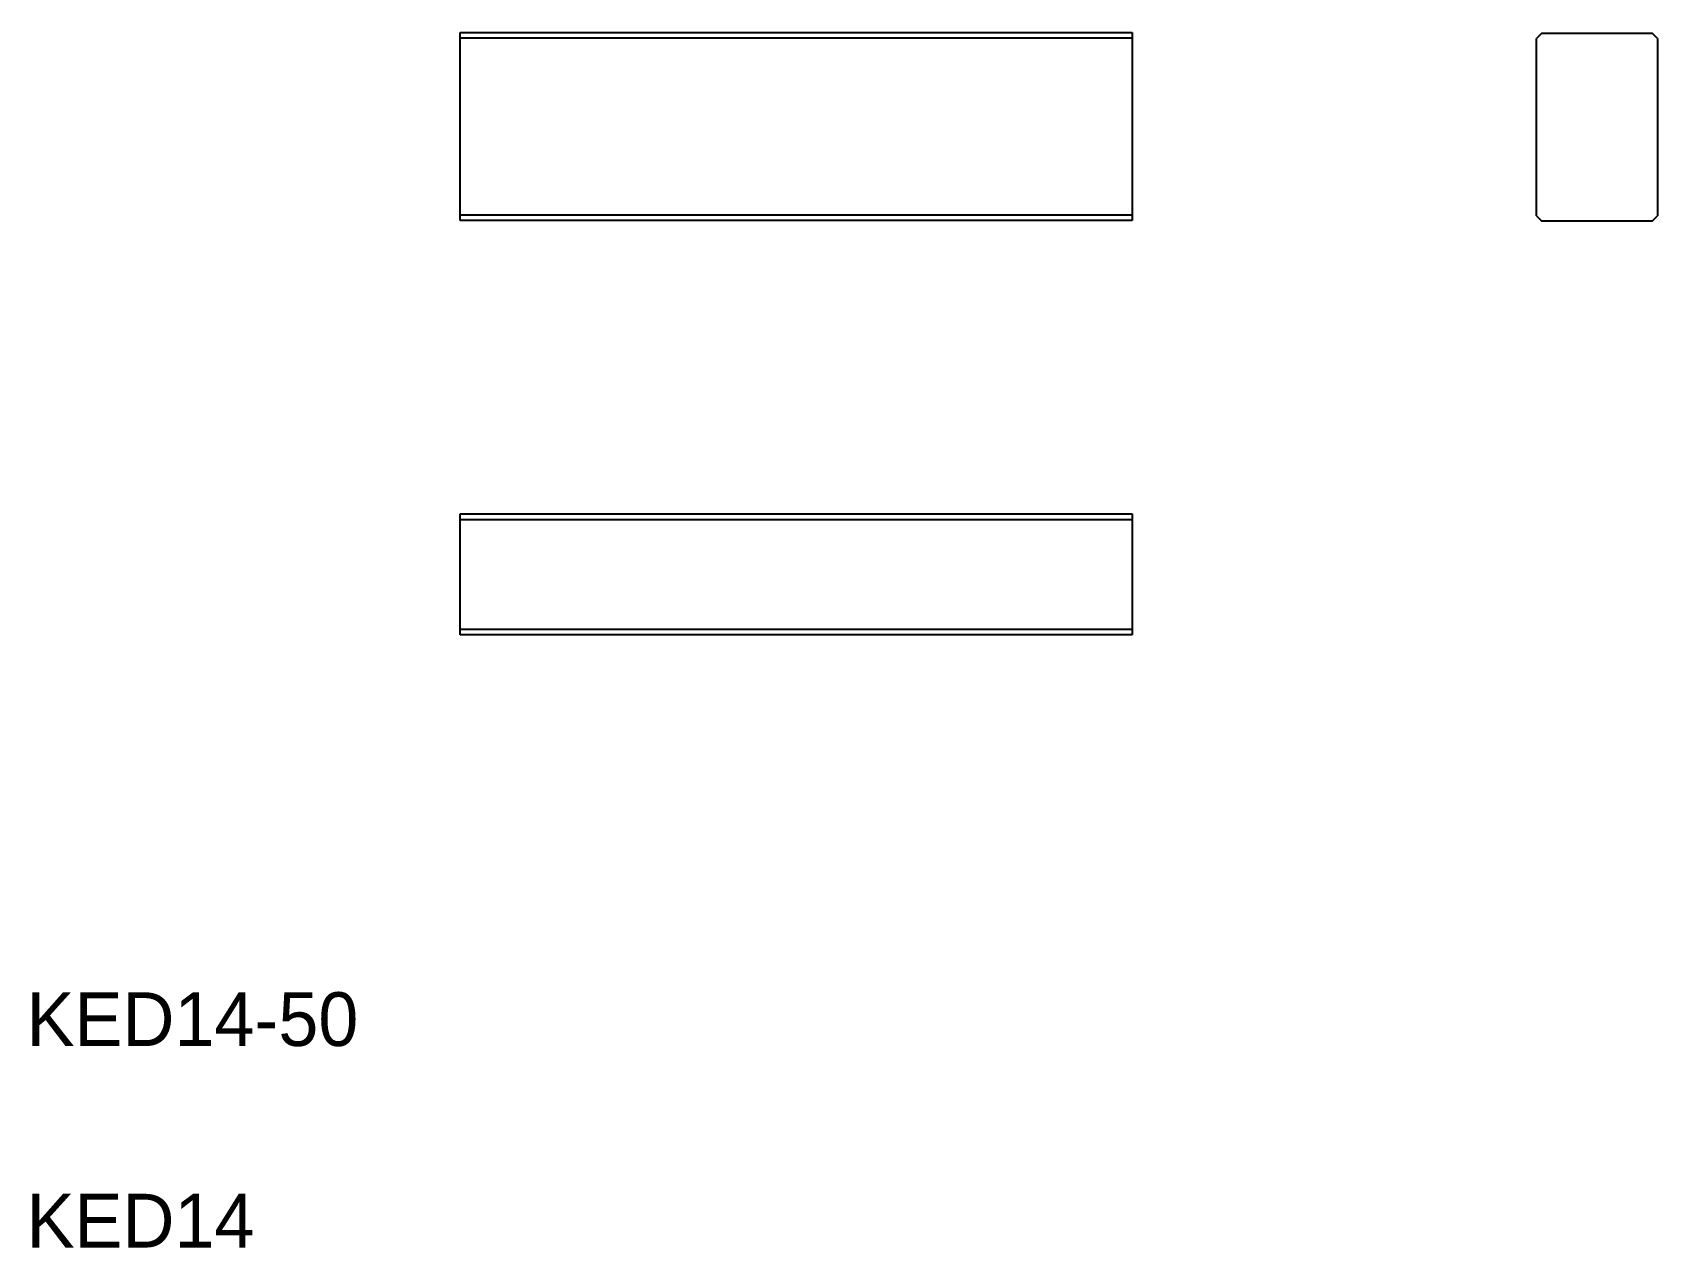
# Model space of a CAD drawing. Extents: x 10 to 131, y 10 to 100.
import ezdxf

# ---------------------------------------------------------------- set-up
doc = ezdxf.new("R2010")
doc.units = 0
doc.layers.get('0').update_dxf_attribs({"linetype": 'CONTINUOUS'})

msp = doc.modelspace()

# ---------------------------------------------------------------- linework, layer by layer
at = {"color": 7, "linetype": 'CONTINUOUS'}
for p, q in [((42.25, 100.44), (92.25, 100.44)), ((42.25, 86.44), (42.25, 100.44)), ((92.25, 100.44), (92.25, 86.44)), ((122.73, 100.4), (122.33, 100)), ((122.73, 100.4), (130.93, 100.4)), ((131.33, 100), (130.93, 100.4)), ((122.33, 86.8), (122.33, 100)), ((131.33, 100), (131.33, 86.8)), ((92.25, 86.44), (42.25, 86.44)), ((122.33, 86.8), (122.73, 86.4)), ((130.93, 86.4), (122.73, 86.4)), ((130.93, 86.4), (131.33, 86.8)), ((42.25, 64.6), (92.25, 64.6)), ((42.25, 55.6), (42.25, 64.6)), ((92.25, 64.6), (92.25, 55.6)), ((92.25, 55.6), (42.25, 55.6))]:
    msp.add_line(p, q, dxfattribs=at)
at = {"color": 3, "linetype": 'CONTINUOUS'}
for p, q in [((42.25, 100.04), (92.25, 100.04)), ((92.25, 86.84), (42.25, 86.84)), ((42.25, 64.2), (92.25, 64.2)), ((92.25, 56), (42.25, 56))]:
    msp.add_line(p, q, dxfattribs=at)

# ---------------------------------------------------------------- texts
at = {"color": 7, "linetype": 'CONTINUOUS'}
for s, p in [('KED14-50', (10, 25)), ('KED14', (10, 10))]:
    msp.add_text(s, height=4, dxfattribs=at).set_placement(p)

doc.saveas('drawing.dxf')
